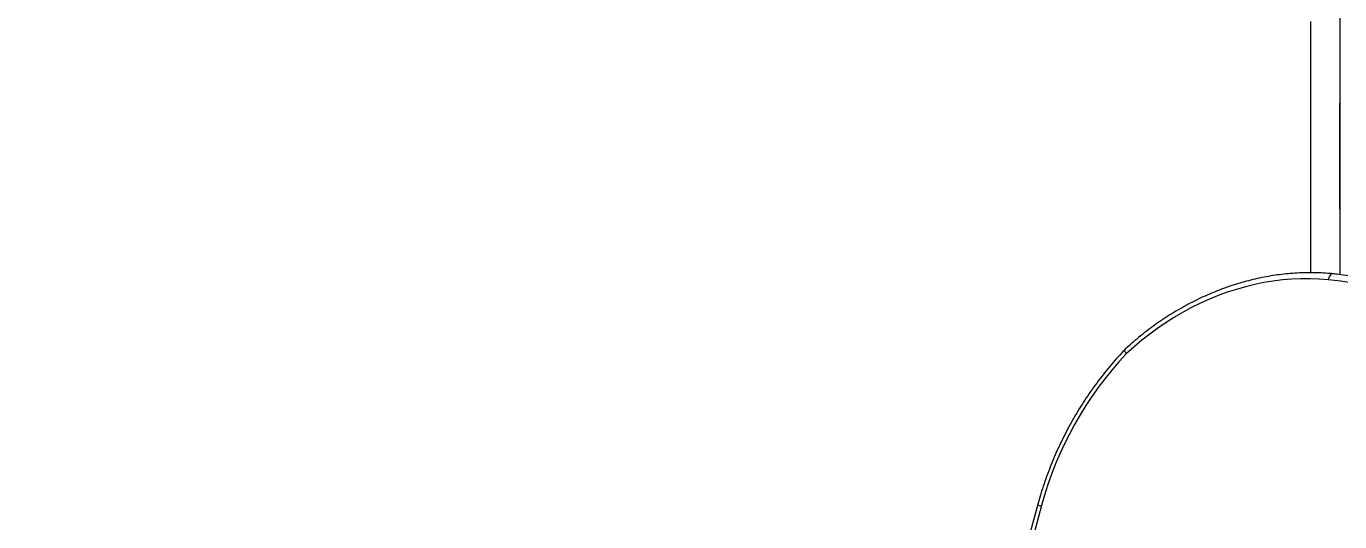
# Model space of a CAD drawing. Header units: millimetres. Extents: x -5713 to 5719, y -6024 to 5481.
# Drawn here: x -2152 to -935, y 2017 to 2476 of the extents above; entities that cross this region are included whole.
import ezdxf

# ---------------------------------------------------------------- set-up
doc = ezdxf.new("R2010")
doc.units = ezdxf.units.MM
doc.layers.add('DIKOM_ОБЪЕКТ', color=7, linetype='Continuous')
doc.layers.add('DIKOM_РАЗМЕР_ОБЪЕКТА', color=7, linetype='Continuous')
doc.styles.add('style1', font='arial.ttf', dxfattribs={"width": 0.8})
doc.dimstyles.new('1-50', dxfattribs={"dimtxt": 300, "dimasz": 200, "dimexe": 100, "dimexo": 0, "dimgap": 100, "dimtad": 1, "dimdec": 0, "dimtxsty": 'style1', "dimcen": 0, "dimclrd": 7, "dimclre": 7, "dimadec": 1, "dimazin": 2, "dimtfac": 1, "dimtdec": 0, "dimtmove": 1, "dimatfit": 3, "dimfxl": 0, "dimlwd": 25, "dimlwe": 18, "dimarcsym": 0})

# ---------------------------------------------------------------- blocks, each defined once
blk = doc.blocks.new('*D16')
at = {"layer": 'Defpoints', "color": 0, "transparency": 16777216}
for p in [(2713.8, 2377.7), (-3598, -60.3), (-3598, -5183.9)]:
    blk.add_point(p, dxfattribs=at)
at = {"layer": 'DIKOM_РАЗМЕР_ОБЪЕКТА', "color": 7, "lineweight": 18, "transparency": 16777216}
for p, q in [((2713.8, 2377.7), (2713.8, -5283.9)), ((-3598, -60.3), (-3598, -5283.9))]:
    blk.add_line(p, q, dxfattribs=at)
at = {"layer": 'DIKOM_РАЗМЕР_ОБЪЕКТА', "color": 7, "lineweight": 25, "transparency": 16777216}
blk.add_line((2513.8, -5183.9), (-3398, -5183.9), dxfattribs=at)
at = {"layer": 'DIKOM_РАЗМЕР_ОБЪЕКТА', "color": 7, "transparency": 16777216}
for points in [[(-3398, -5150.5), (-3398, -5217.2), (-3598, -5183.9)], [(2513.8, -5150.5), (2513.8, -5217.2), (2713.8, -5183.9)]]:
    blk.add_solid(points, dxfattribs=at)
at = {"layer": 'DIKOM_РАЗМЕР_ОБЪЕКТА', "color": 0, "transparency": 16777216, "insert": (-444.9, -4930.6), "char_height": 300, "attachment_point": 5, "style": 'style1'}
blk.add_mtext('6300', dxfattribs=at)

msp = doc.modelspace()

# ---------------------------------------------------------------- linework, layer by layer
at = {"layer": 'DIKOM_ОБЪЕКТ', "color": 7, "linetype": 'Continuous', "lineweight": 15}
for p, q in [((-935.2, 2537.1), (-935.2, 2246.1)), ((-962.2, 2480.8), (-962.2, 2247.9)), ((-935.2, 2433.9), (-935.2, 2277.9)), ((-935.2, 2404.9), (-935.2, 2404.8)), ((-935.2, 2396.1), (-935.2, 2338.1)), ((-935.2, 2315.6), (-935.2, 2373.7)), ((-935.2, 2373.7), (-935.2, 2373.7)), ((-935.2, 2315.6), (-935.2, 2315.6)), ((-935.2, 2306.8), (-935.2, 2306.9)), ((-935.2, 2306.9), (-935.2, 2306.9)), ((-935.2, 2262.9), (-935.2, 2246.1)), ((-1215.3, 2032), (-1273.6, 1814.3)), ((-1211.4, 2032), (-1269.5, 1815.1))]:
    msp.add_line(p, q, dxfattribs=at)
at = {"layer": 'DIKOM_ОБЪЕКТ', "color": 7, "linetype": 'Continuous', "lineweight": 15, "flags": 128}
for points in [[(-935.2, 2373.7), (-935.2, 2376), (-935.2, 2378.5), (-935.2, 2381.1), (-935.2, 2383.8), (-935.2, 2386.5), (-935.2, 2389.2), (-935.2, 2391.8), (-935.2, 2394.3), (-935.2, 2396.6), (-935.2, 2398.6), (-935.2, 2400.5), (-935.2, 2402), (-935.2, 2403.3), (-935.2, 2404.2), (-935.2, 2404.7), (-935.2, 2404.9)], [(-935.2, 2404.8), (-935.2, 2404.7), (-935.2, 2404.3), (-935.2, 2403.5), (-935.2, 2402.5), (-935.2, 2401.2), (-935.2, 2399.7), (-935.2, 2398), (-935.2, 2396.1)], [(-935.2, 2338.1), (-935.2, 2335.7), (-935.2, 2333.2), (-935.2, 2330.6), (-935.2, 2327.9), (-935.2, 2325.2), (-935.2, 2322.6), (-935.2, 2320), (-935.2, 2317.5), (-935.2, 2315.2), (-935.2, 2313.1), (-935.2, 2311.3), (-935.2, 2309.7), (-935.2, 2308.5), (-935.2, 2307.6), (-935.2, 2307), (-935.2, 2306.8)], [(-935.2, 2306.9), (-935.2, 2307), (-935.2, 2307.5), (-935.2, 2308.2), (-935.2, 2309.2), (-935.2, 2310.5), (-935.2, 2312), (-935.2, 2313.7), (-935.2, 2315.6)], [(-945.9, 2241.4), (-954.3, 2242), (-962.7, 2242.3), (-971.2, 2242.3), (-979.7, 2241.9), (-988.3, 2241.2), (-996.8, 2240.1), (-1005.4, 2238.7), (-1013.9, 2236.9), (-1022.4, 2234.8), (-1030.9, 2232.4), (-1039.4, 2229.7), (-1047.7, 2226.6), (-1056, 2223.2), (-1064.3, 2219.5), (-1072.4, 2215.5), (-1080.4, 2211.2), (-1088.3, 2206.5), (-1096.1, 2201.6), (-1103.8, 2196.4), (-1111.3, 2190.9), (-1118.6, 2185.2), (-1125.8, 2179.1), (-1132.8, 2172.9)], [(-941.8, 2246.9), (-942.5, 2246.8), (-943.2, 2246.5), (-943.9, 2245.9), (-944.5, 2245), (-945.1, 2244), (-945.6, 2242.7), (-945.9, 2241.4)], [(-1215.3, 2032), (-1215.2, 2032), (-1214.9, 2032.2), (-1214.4, 2032.3), (-1213.6, 2032.2), (-1212.6, 2032.1), (-1211.4, 2032)]]:
    msp.add_lwpolyline(points, dxfattribs=at)
at = {"layer": 'DIKOM_ОБЪЕКТ', "color": 7, "linetype": 'Continuous', "lineweight": 15}
for centre, radius, start, end in [((-973, 1958.3), 284.4, 65.595, 84.5315), ((-891, 1945.6), 331.9, 136.7822, 164.917)]:
    msp.add_arc(centre, radius, start, end, dxfattribs=at)
for points, knots in [([(-941.8, 2246.9), (-943.3, 2247), (-947.4, 2247.4), (-954.2, 2247.8), (-962.3, 2247.9), (-970.5, 2247.8), (-978.7, 2247.3), (-986.9, 2246.6), (-995.1, 2245.5), (-1003.3, 2244.2), (-1011.5, 2242.5), (-1019.7, 2240.5), (-1027.9, 2238.3), (-1036, 2235.7), (-1044, 2232.9), (-1052, 2229.7), (-1060, 2226.3), (-1067.8, 2222.6), (-1075.6, 2218.6), (-1083.2, 2214.4), (-1090.8, 2209.9), (-1098.2, 2205.1), (-1105.6, 2200.1), (-1112.7, 2194.8), (-1119.8, 2189.3), (-1126.7, 2183.5), (-1131.6, 2179.1), (-1134.3, 2176.7), (-1134.7, 2176.2)], [0, 0, 0, 0, 0.021585, 0.061911, 0.102244, 0.142588, 0.182943, 0.22331, 0.263687, 0.304075, 0.344474, 0.384882, 0.4253, 0.465727, 0.506163, 0.546606, 0.587056, 0.627513, 0.667976, 0.708445, 0.748918, 0.789397, 0.829879, 0.870364, 0.910853, 0.951345, 0.991839, 1, 1, 1, 1]), ([(-849.1, 2222.1), (-850.6, 2222.8), (-855, 2224.8), (-862.4, 2227.9), (-871.3, 2231.2), (-880.3, 2234.3), (-889.4, 2237), (-898.7, 2239.5), (-908, 2241.7), (-917.4, 2243.5), (-926.9, 2245.1), (-935.1, 2246.2), (-940.1, 2246.7), (-941.8, 2246.9)], [0, 0, 0, 0, 0.052831, 0.151892, 0.250959, 0.350032, 0.449114, 0.548205, 0.647307, 0.74642, 0.845547, 0.944688, 1, 1, 1, 1]), ([(-1134.7, 2176.2), (-1135.6, 2175.2), (-1138.7, 2171.9), (-1143.9, 2166.2), (-1150.1, 2158.9), (-1156, 2151.3), (-1161.8, 2143.7), (-1167.4, 2135.8), (-1172.7, 2127.8), (-1177.8, 2119.6), (-1182.7, 2111.3), (-1187.3, 2102.9), (-1191.7, 2094.3), (-1195.9, 2085.6), (-1199.8, 2076.8), (-1203.4, 2067.9), (-1206.8, 2059), (-1209.9, 2049.9), (-1212.8, 2040.9), (-1214.4, 2034.9), (-1215.3, 2032)], [0, 0, 0, 0, 0.024274, 0.081799, 0.139326, 0.196854, 0.254384, 0.311914, 0.369446, 0.426978, 0.48451, 0.542043, 0.599577, 0.65711, 0.714644, 0.772178, 0.829711, 0.887245, 0.944777, 1, 1, 1, 1]), ([(-1134.6, 2176.2), (-1134.7, 2176.1), (-1134.9, 2176.1), (-1134.6, 2175.3), (-1133.8, 2174.1), (-1133.1, 2173.2), (-1132.8, 2172.9), (-1132.8, 2172.9)], [0, 0, 0, 0, 0.148489, 0.468444, 0.788617, 0.992086, 1, 1, 1, 1])]:
    msp.add_open_spline(points, degree=3, knots=knots, dxfattribs=at)

# ---------------------------------------------------------------- dimensions: what is measured, and where the dimension line sits
at = {"layer": 'DIKOM_РАЗМЕР_ОБЪЕКТА'}
dim = msp.add_linear_dim(base=(-3598, -5183.9), p1=(2713.8, 2377.7), p2=(-3598, -60.3), text='6300', dimstyle='1-50', override={"dimscale": 1, "dimtix": 0, "dimtofl": 1, "dimtmove": 1, "dimatfit": 3}, dxfattribs=at)
dim.commit()
dim.dimension.update_dxf_attribs({"geometry": '*D16', "text_midpoint": (-444.9, -5183.9), "dimtype": 160})

doc.saveas('drawing.dxf')
